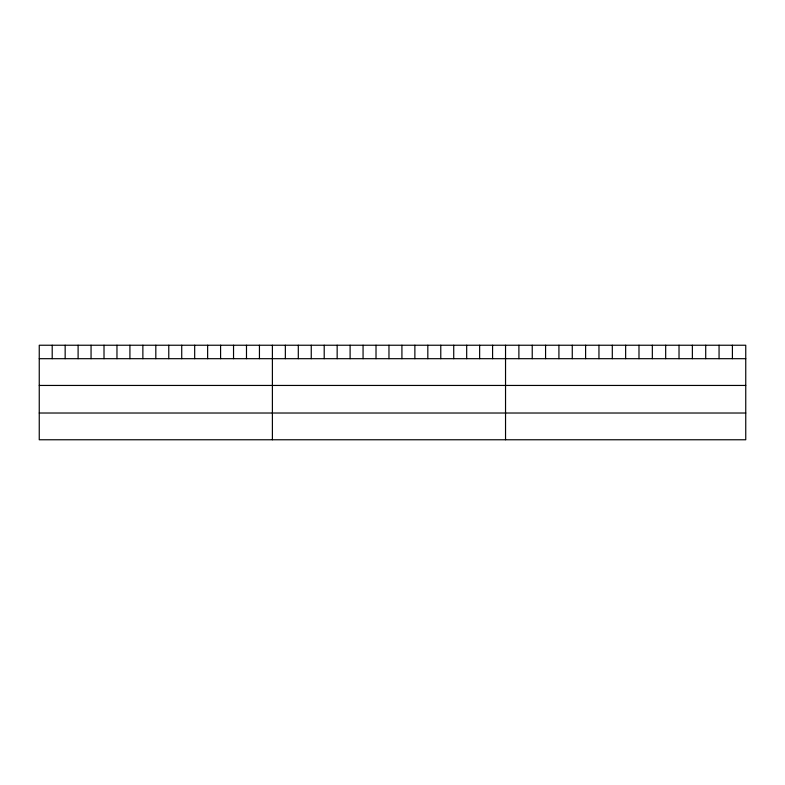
<?xml version="1.0" encoding="UTF-8"?>
<svg xmlns="http://www.w3.org/2000/svg" width="785" height="785" viewBox="0 0 785 785"><rect width="100%" height="100%" fill="white"/><g stroke="black" fill="none" stroke-linecap="round" stroke-linejoin="round"><path stroke-width="1.18" d="M745.75 358.686L745.75 439.767L39.25 439.767L39.25 345.233L745.75 345.233L745.75 358.686L39.25 358.686M39.25 385.445L745.75 385.445M39.25 413.018L745.75 413.018M732.405 345.233L732.405 358.686M719.06 345.233L719.06 358.686M705.715 345.233L705.715 358.686M692.37 345.233L692.37 358.686M679.025 345.233L679.025 358.686M665.68 345.233L665.68 358.686M652.335 345.233L652.335 358.686M638.99 345.233L638.99 358.686M625.645 345.233L625.645 358.686M612.3 345.233L612.3 358.686M598.955 345.233L598.955 358.686M585.61 345.233L585.61 358.686M572.265 345.233L572.265 358.686M558.92 345.233L558.92 358.686M545.575 345.233L545.575 358.686M532.23 345.233L532.23 358.686M518.885 345.233L518.885 358.686M505.54 345.233L505.54 439.767M492.587 345.233L492.587 358.686M479.635 345.233L479.635 358.686M466.683 345.233L466.683 358.686M453.73 345.233L453.73 358.686M440.777 345.233L440.777 358.686M427.825 345.233L427.825 358.686M414.873 345.233L414.873 358.686M401.92 345.233L401.92 358.686M388.967 345.233L388.967 358.686M376.015 345.233L376.015 358.686M363.062 345.233L363.062 358.686M350.11 345.233L350.11 358.686M337.158 345.233L337.158 358.686M324.205 345.233L324.205 358.686M311.252 345.233L311.252 358.686M298.3 345.233L298.3 358.686M285.348 345.233L285.348 358.686M272.395 345.233L272.395 439.767M259.442 345.233L259.442 358.686M246.49 345.233L246.49 358.686M233.537 345.233L233.537 358.686M220.585 345.233L220.585 358.686M207.632 345.233L207.632 358.686M194.68 345.233L194.68 358.686M181.727 345.233L181.727 358.686M168.775 345.233L168.775 358.686M155.822 345.233L155.822 358.686M142.87 345.233L142.87 358.686M129.917 345.233L129.917 358.686M116.965 345.233L116.965 358.686M104.012 345.233L104.012 358.686M91.06 345.233L91.06 358.686M78.107 345.233L78.107 358.686M65.155 345.233L65.155 358.686M52.203 345.233L52.203 358.686"/></g></svg>
